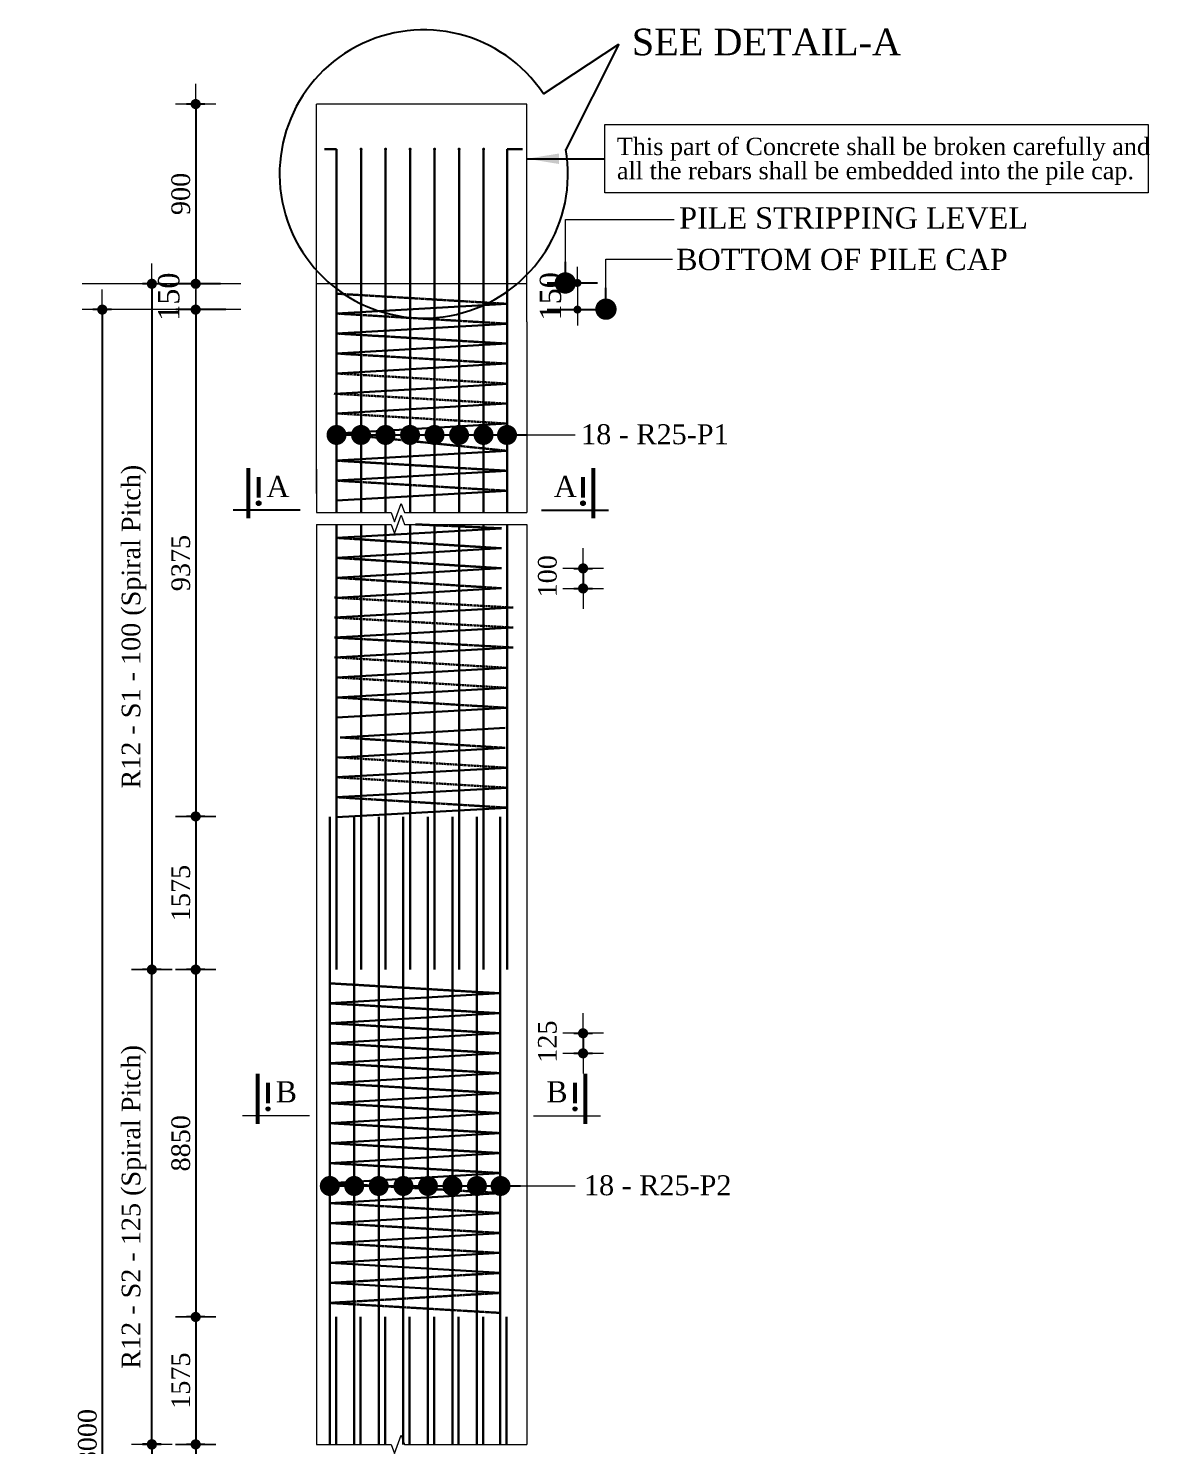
# Model space of a CAD drawing. Header units: inches. Extents: x -396 to 84373, y -33132 to 10226.
# Drawn here: x 68579 to 72788, y -1536 to 3786 of the extents above; entities that cross this region are included whole.
import ezdxf

# ---------------------------------------------------------------- set-up
doc = ezdxf.new("R2010")
doc.units = ezdxf.units.IN
doc.header["$LTSCALE"] = 15
doc.header["$MEASUREMENT"] = 0
doc.header["$PDMODE"] = 3
doc.header["$PDSIZE"] = -15
doc.linetypes.add('DASHEDX2', pattern=[38.099999999999994, 25.4, -12.7])
doc.linetypes.add('HIDDEN', pattern=[9.524999999999999, 6.35, -3.175])
for name, color, linetype, lineweight in [('dim', 7, 'Continuous', 18), ('L.L', 200, 'Continuous', 18), ('Reinf.', 12, 'Continuous', 30), ('text', 7, 'Continuous', 20)]:
    doc.layers.add(name, color=color, linetype=linetype, lineweight=lineweight)
for name, color, linetype in [('Dimision', 4, 'Continuous'), ('Pile', 7, 'Continuous'), ('raling', 6, 'Continuous')]:
    doc.layers.add(name, color=color, linetype=linetype)
doc.styles.get("Standard").update_dxf_attribs({"font": 'times.ttf'})
doc.dimstyles.new('ALTER', dxfattribs={"dimtxt": 110, "dimasz": 65, "dimexe": 95, "dimexo": 100, "dimgap": 30, "dimtad": 1, "dimdec": 0, "dimzin": 0, "dimdsep": 46, "dimtxsty": 'Standard', "dimblk": 'DOT', "dimcen": 35, "dimadec": 0, "dimazin": 0, "dimtfac": 1, "dimtdec": 0, "dimtofl": 0, "dimtmove": 0, "dimatfit": 3, "dimfxl": 1, "dimtolj": 1, "dimtzin": 0, "dimarcsym": 0})
doc.dimstyles.new('ISO-25', dxfattribs={"dimtxt": 75, "dimasz": 50, "dimexe": 95, "dimexo": 75.625, "dimgap": 60, "dimtad": 1, "dimdec": 1, "dimdsep": 46, "dimtxsty": 'Standard', "dimblk": 'DOT', "dimcen": 52.5, "dimclrd": 256, "dimclre": 256, "dimclrt": 256, "dimadec": 0, "dimazin": 0, "dimtfac": 1, "dimtdec": 1, "dimtix": 1, "dimtmove": 0, "dimatfit": 3, "dimldrblk": 'DOT', "dimfxl": 1, "dimlwd": -1, "dimarcsym": 0})
doc.dimstyles.new('ISO-70', dxfattribs={"dimscale": 0, "dimtxt": 70, "dimasz": 0.75, "dimexe": 35, "dimexo": 35, "dimgap": 20, "dimtad": 1, "dimdec": 0, "dimlfac": -1, "dimzin": 1, "dimdsep": 46, "dimtxsty": 'Standard', "dimblk": 'DIM', "dimcen": 60, "dimclrd": 256, "dimclre": 256, "dimclrt": 256, "dimadec": 0, "dimazin": 0, "dimtfac": 1, "dimtdec": 0, "dimtix": 1, "dimtofl": 0, "dimtmove": 0, "dimatfit": 3, "dimldrblk": 'DOT', "dimfxl": 35, "dimfxlon": 1, "dimtolj": 1, "dimlwd": 25, "dimarcsym": 0})

# ---------------------------------------------------------------- blocks, each defined once
blk = doc.blocks.new('_Dot')
at = {"color": 0, "linetype": 'ByBlock', "lineweight": -2}
blk.add_line((-0.5, 0), (-1, 0), dxfattribs=at)
at = {"color": 0, "linetype": 'ByBlock', "const_width": 0.5}
blk.add_lwpolyline([(-0.25, 0, 1), (0.25, 0, 1)], format="xyb", close=True, dxfattribs=at)
blk = doc.blocks.new('DIM')
at = {"layer": 'dim'}
for p, q in [((0, -101.4035087719276), (0, 101.4035087719276)), ((-101.4035087719312, 0), (101.4035087719312, 0))]:
    blk.add_line(p, q, dxfattribs=at)
at = {"layer": 'dim', "const_width": 25.35087719298245}
blk.add_lwpolyline([(-12.67543859648868, 0, 1), (12.67543859648868, 0, 1)], format="xyb", close=True, dxfattribs=at)
blk = doc.blocks.new('*D196')
at = {"layer": 'Defpoints', "color": 0, "ltscale": 30, "transparency": 16777216}
for p in [(70360.78866047261, 1758.216877518368), (70362.69078515883, 1683.071306751562), (70661.11524071603, 1683.071306751562)]:
    blk.add_point(p, dxfattribs=at)
at = {"layer": 'dim', "lineweight": -2, "ltscale": 30, "transparency": 16777216}
for p, q in [((70626.11524071603, 1758.216877518368), (70696.11524071603, 1758.216877518368)), ((70626.11524071603, 1683.071306751562), (70696.11524071603, 1683.071306751562))]:
    blk.add_line(p, q, dxfattribs=at)
at = {"layer": 'dim', "lineweight": 25, "ltscale": 30, "transparency": 16777216}
blk.add_line((70661.11524071603, 1757.466877518368), (70661.11524071603, 1683.821306751562), dxfattribs=at)
at = {"layer": 'dim', "lineweight": 25, "ltscale": 30, "transparency": 16777216, "xscale": 0.75, "yscale": 0.75, "zscale": 0.75}
for p, rotation in [((70661.11524071603, 1758.216877518368), 90), ((70661.11524071603, 1683.071306751562), 270)]:
    blk.add_blockref('DIM', p, dxfattribs=dict(at, rotation=rotation))
at = {"layer": 'dim', "ltscale": 30, "transparency": 16777216, "insert": (70527.42171185222, 1728.736468074909), "char_height": 70, "attachment_point": 5, "rotation": 90}
blk.add_mtext('\\A1;100', dxfattribs=at)
blk = doc.blocks.new('*D197')
at = {"layer": 'Defpoints', "color": 0, "ltscale": 30, "transparency": 16777216}
for p in [(69660.60937617676, 2730.017516322559), (69206.88117790261, 826.9481351022408), (69660.60937617676, 826.9481351022409)]:
    blk.add_point(p, dxfattribs=at)
at = {"layer": 'dim', "lineweight": -2, "ltscale": 30, "transparency": 16777216}
for p, q in [((69241.88117790261, 2730.017516322559), (69171.88117790261, 2730.017516322559)), ((69241.88117790261, 826.9481351022408), (69171.88117790261, 826.9481351022408))]:
    blk.add_line(p, q, dxfattribs=at)
at = {"layer": 'dim', "lineweight": 25, "ltscale": 30, "transparency": 16777216}
blk.add_line((69206.88117790261, 2729.267516322559), (69206.88117790261, 827.6981351022408), dxfattribs=at)
at = {"layer": 'dim', "lineweight": 25, "ltscale": 30, "transparency": 16777216, "xscale": 0.75, "yscale": 0.75, "zscale": 0.75}
for p, rotation in [((69206.88117790261, 2730.017516322559), 90), ((69206.88117790261, 826.9481351022408), 270)]:
    blk.add_blockref('DIM', p, dxfattribs=dict(at, rotation=rotation))
at = {"layer": 'dim', "lineweight": 15, "ltscale": 30, "transparency": 16777216, "insert": (69151.17461697974, 1778.48282571238), "char_height": 70, "attachment_point": 5, "rotation": 90}
blk.add_mtext('\\A1;9375', dxfattribs=at)
blk = doc.blocks.new('*D198')
at = {"layer": 'Defpoints', "color": 0, "ltscale": 30, "transparency": 16777216}
for p in [(69130.82854632323, 2730.017516322559), (68856.2801392417, -6318.697065774471), (69282.93380948112, -6318.697065774471)]:
    blk.add_point(p, dxfattribs=at)
at = {"layer": 'dim', "lineweight": -2, "ltscale": 30, "transparency": 16777216}
for p, q in [((68891.2801392417, 2730.017516322559), (68821.2801392417, 2730.017516322559)), ((68891.2801392417, -6318.697065774471), (68821.2801392417, -6318.697065774471))]:
    blk.add_line(p, q, dxfattribs=at)
at = {"layer": 'dim', "lineweight": 25, "ltscale": 30, "transparency": 16777216}
blk.add_line((68856.2801392417, 2729.267516322559), (68856.2801392417, -6317.947065774471), dxfattribs=at)
at = {"layer": 'dim', "lineweight": 25, "ltscale": 30, "transparency": 16777216, "xscale": 0.75, "yscale": 0.75, "zscale": 0.75}
for p, rotation in [((68856.2801392417, 2730.017516322559), 90), ((68856.2801392417, -6318.697065774471), 270)]:
    blk.add_blockref('DIM', p, dxfattribs=dict(at, rotation=rotation))
at = {"layer": 'dim', "lineweight": 15, "ltscale": 30, "transparency": 16777216, "insert": (68800.67451559352, -1530.12294346765), "char_height": 70, "width": 255.1108508614243, "attachment_point": 5, "rotation": 90}
blk.add_mtext('\\A1;48000', dxfattribs=at)
blk = doc.blocks.new('*D205')
at = {"layer": 'Defpoints', "color": 0, "ltscale": 30, "transparency": 16777216}
for p in [(69660.60937617676, 826.9481351022409), (69206.88117790243, 251.8057763595498), (69660.60937617676, 251.8057763595499)]:
    blk.add_point(p, dxfattribs=at)
at = {"layer": 'dim', "lineweight": -2, "ltscale": 30, "transparency": 16777216}
for p, q in [((69241.88117790243, 826.9481351022408), (69171.88117790243, 826.9481351022408)), ((69241.88117790243, 251.8057763595498), (69171.88117790243, 251.8057763595498))]:
    blk.add_line(p, q, dxfattribs=at)
at = {"layer": 'dim', "lineweight": 25, "ltscale": 30, "transparency": 16777216}
blk.add_line((69206.88117790243, 826.1981351022408), (69206.88117790243, 252.5557763595498), dxfattribs=at)
at = {"layer": 'dim', "lineweight": 25, "ltscale": 30, "transparency": 16777216, "xscale": 0.75, "yscale": 0.75, "zscale": 0.75}
for p, rotation in [((69206.88117790243, 826.9481351022408), 90), ((69206.88117790243, 251.8057763595498), 270)]:
    blk.add_blockref('DIM', p, dxfattribs=dict(at, rotation=rotation))
at = {"layer": 'dim', "lineweight": 15, "ltscale": 30, "transparency": 16777216, "insert": (69151.17461697955, 539.3769557308756), "char_height": 70, "attachment_point": 5, "rotation": 90}
blk.add_mtext('\\A1;1575', dxfattribs=at)
blk = doc.blocks.new('*D206')
at = {"layer": 'Defpoints', "color": 0, "ltscale": 30, "transparency": 16777216}
for p in [(70356.02244611752, 12.61255568919297), (70357.92457080375, -62.53301507761356), (70661.1152407161, -62.53301507761351)]:
    blk.add_point(p, dxfattribs=at)
at = {"layer": 'dim', "lineweight": -2, "ltscale": 30, "transparency": 16777216}
for p, q in [((70626.1152407161, 12.61255568919301), (70696.1152407161, 12.61255568919302)), ((70626.1152407161, -62.53301507761351), (70696.1152407161, -62.53301507761351))]:
    blk.add_line(p, q, dxfattribs=at)
at = {"layer": 'dim', "lineweight": 25, "ltscale": 30, "transparency": 16777216}
blk.add_line((70661.1152407161, 11.86255568919301), (70661.1152407161, -61.78301507761351), dxfattribs=at)
at = {"layer": 'dim', "lineweight": 25, "ltscale": 30, "transparency": 16777216, "xscale": 0.75, "yscale": 0.75, "zscale": 0.75}
for p, rotation in [((70661.1152407161, 12.61255568919301), 90), ((70661.1152407161, -62.53301507761351), 270)]:
    blk.add_blockref('DIM', p, dxfattribs=dict(at, rotation=rotation))
at = {"layer": 'dim', "lineweight": 15, "ltscale": 30, "transparency": 16777216, "insert": (70527.42171185225, -18.57512702952954), "char_height": 70, "attachment_point": 5, "rotation": 90}
blk.add_mtext('\\A1;125', dxfattribs=at)
blk = doc.blocks.new('*D207')
at = {"layer": 'Defpoints', "color": 0, "ltscale": 30, "transparency": 16777216}
for p in [(69660.60937617676, 251.8057763595499), (69206.88117790285, -1052.489422320803), (69728.60932415056, -1052.489422320803)]:
    blk.add_point(p, dxfattribs=at)
at = {"layer": 'dim', "lineweight": -2, "ltscale": 30, "transparency": 16777216}
for p, q in [((69241.88117790285, 251.8057763595498), (69171.88117790285, 251.8057763595498)), ((69241.88117790285, -1052.489422320803), (69171.88117790285, -1052.489422320803))]:
    blk.add_line(p, q, dxfattribs=at)
at = {"layer": 'dim', "lineweight": 25, "ltscale": 30, "transparency": 16777216}
blk.add_line((69206.88117790285, 251.0557763595498), (69206.88117790285, -1051.739422320803), dxfattribs=at)
at = {"layer": 'dim', "lineweight": 25, "ltscale": 30, "transparency": 16777216, "xscale": 0.75, "yscale": 0.75, "zscale": 0.75}
for p, rotation in [((69206.88117790285, 251.8057763595498), 90), ((69206.88117790285, -1052.489422320803), 270)]:
    blk.add_blockref('DIM', p, dxfattribs=dict(at, rotation=rotation))
at = {"layer": 'dim', "lineweight": 15, "ltscale": 30, "transparency": 16777216, "insert": (69151.27555425467, -400.3418229806463), "char_height": 70, "width": 277.1408927289391, "attachment_point": 5, "rotation": 90}
blk.add_mtext('\\A1;8850', dxfattribs=at)
blk = doc.blocks.new('*D208')
at = {"layer": 'Defpoints', "color": 0, "ltscale": 30, "transparency": 16777216}
for p in [(69735.60937617674, 3501.751388629842), (69206.8811779024, 2826.948135102241), (69660.60937617676, 2826.948135102241)]:
    blk.add_point(p, dxfattribs=at)
at = {"layer": 'dim', "lineweight": -2, "ltscale": 30, "transparency": 16777216}
for p, q in [((69241.8811779024, 3501.751388629842), (69171.8811779024, 3501.751388629842)), ((69241.8811779024, 2826.948135102241), (69171.8811779024, 2826.948135102241))]:
    blk.add_line(p, q, dxfattribs=at)
at = {"layer": 'dim', "lineweight": 25, "ltscale": 30, "transparency": 16777216}
blk.add_line((69206.8811779024, 3501.001388629842), (69206.8811779024, 2827.698135102241), dxfattribs=at)
at = {"layer": 'dim', "lineweight": 25, "ltscale": 30, "transparency": 16777216, "xscale": 0.75, "yscale": 0.75, "zscale": 0.75}
for p, rotation in [((69206.8811779024, 3501.751388629842), 90), ((69206.8811779024, 2826.948135102241), 270)]:
    blk.add_blockref('DIM', p, dxfattribs=dict(at, rotation=rotation))
at = {"layer": 'dim', "lineweight": 15, "ltscale": 30, "transparency": 16777216, "insert": (69151.17461697952, 3164.349761866022), "char_height": 70, "attachment_point": 5, "rotation": 90}
blk.add_mtext('\\A1;900', dxfattribs=at)
blk = doc.blocks.new('*D209')
at = {"layer": 'Defpoints', "color": 0, "ltscale": 5, "transparency": 16777216}
for p in [(70450.58443335282, 2830.017516322559), (70450.58443335282, 2730.017516322559), (70639.88132441122, 2730.017516322559)]:
    blk.add_point(p, dxfattribs=at)
at = {"layer": 'dim', "ltscale": 5, "transparency": 16777216}
for p, q in [((70639.88132441122, 2860.017516322559), (70639.88132441122, 2890.017516322559)), ((70639.88132441122, 2830.017516322559), (70639.88132441122, 2730.017516322559)), ((70639.88132441122, 2700.017516322559), (70639.88132441122, 2670.017516322559))]:
    blk.add_line(p, q, dxfattribs=at)
at = {"layer": 'dim', "lineweight": -2, "ltscale": 5, "transparency": 16777216}
for p, q in [((70526.20943335282, 2830.017516322559), (70714.88132441122, 2830.017516322559)), ((70526.20943335282, 2730.017516322559), (70714.88132441122, 2730.017516322559))]:
    blk.add_line(p, q, dxfattribs=at)
at = {"layer": 'dim', "ltscale": 5, "transparency": 16777216, "xscale": 30, "yscale": 30, "zscale": 30}
for p, rotation in [((70639.88132441122, 2830.017516322559), 270), ((70639.88132441122, 2730.017516322559), 90)]:
    blk.add_blockref('_Dot', p, dxfattribs=dict(at, rotation=rotation))
at = {"layer": 'dim', "lineweight": 15, "ltscale": 5, "transparency": 16777216, "insert": (70539.18918309902, 2780.017516322539), "char_height": 80, "attachment_point": 5, "rotation": 90}
blk.add_mtext('150', dxfattribs=at)
blk = doc.blocks.new('*D199')
at = {"layer": 'Defpoints', "color": 0, "ltscale": 30, "transparency": 16777216}
for p in [(69660.60937617676, -1052.489422320803), (69206.88117790273, -1530.872943467628), (69660.60937617681, -1530.872943467628)]:
    blk.add_point(p, dxfattribs=at)
at = {"layer": 'dim', "lineweight": -2, "ltscale": 30, "transparency": 16777216}
for p, q in [((69241.88117790273, -1052.489422320803), (69171.88117790273, -1052.489422320803)), ((69241.88117790273, -1530.872943467628), (69171.88117790273, -1530.872943467628))]:
    blk.add_line(p, q, dxfattribs=at)
at = {"layer": 'dim', "lineweight": 25, "ltscale": 30, "transparency": 16777216}
blk.add_line((69206.88117790273, -1053.239422320803), (69206.88117790273, -1530.122943467628), dxfattribs=at)
at = {"layer": 'dim', "lineweight": 25, "ltscale": 30, "transparency": 16777216, "xscale": 0.75, "yscale": 0.75, "zscale": 0.75}
for p, rotation in [((69206.88117790273, -1052.489422320803), 90), ((69206.88117790273, -1530.872943467628), 270)]:
    blk.add_blockref('DIM', p, dxfattribs=dict(at, rotation=rotation))
at = {"layer": 'dim', "lineweight": 15, "ltscale": 30, "transparency": 16777216, "insert": (69151.17461697986, -1291.681182894235), "char_height": 70, "attachment_point": 5, "rotation": 90}
blk.add_mtext('\\A1;1575', dxfattribs=at)
blk = doc.blocks.new('*D200')
at = {"layer": 'Defpoints', "color": 0, "ltscale": 30, "transparency": 16777216}
for p in [(69660.60937617676, -1530.872943467628), (69206.8811779031, -2865.035468238967), (69663.31820221778, -2865.035468238967)]:
    blk.add_point(p, dxfattribs=at)
at = {"layer": 'dim', "lineweight": -2, "ltscale": 30, "transparency": 16777216}
for p, q in [((69241.8811779031, -1530.872943467628), (69171.8811779031, -1530.872943467628)), ((69241.8811779031, -2865.035468238967), (69171.8811779031, -2865.035468238967))]:
    blk.add_line(p, q, dxfattribs=at)
at = {"layer": 'dim', "lineweight": 25, "ltscale": 30, "transparency": 16777216}
blk.add_line((69206.8811779031, -1531.622943467628), (69206.8811779031, -2864.285468238967), dxfattribs=at)
at = {"layer": 'dim', "lineweight": 25, "ltscale": 30, "transparency": 16777216, "xscale": 0.75, "yscale": 0.75, "zscale": 0.75}
for p, rotation in [((69206.8811779031, -1530.872943467628), 90), ((69206.8811779031, -2865.035468238967), 270)]:
    blk.add_blockref('DIM', p, dxfattribs=dict(at, rotation=rotation))
at = {"layer": 'dim', "lineweight": 15, "ltscale": 30, "transparency": 16777216, "insert": (69151.17461698022, -2197.954205853317), "char_height": 70, "attachment_point": 5, "rotation": 90}
blk.add_mtext('\\A1;9150', dxfattribs=at)
blk = doc.blocks.new('*D201')
at = {"layer": 'Defpoints', "color": 0, "ltscale": 30, "transparency": 16777216}
for p in [(69171.88117790234, 2826.948135102212), (69042.40392223807, 251.8057763595426), (69206.88117790237, 251.8057763595426)]:
    blk.add_point(p, dxfattribs=at)
at = {"layer": 'dim', "lineweight": -2, "ltscale": 30, "transparency": 16777216}
for p, q in [((69077.40392223807, 2826.948135102212), (69007.40392223807, 2826.948135102212)), ((69077.40392223807, 251.8057763595426), (69007.40392223807, 251.8057763595426))]:
    blk.add_line(p, q, dxfattribs=at)
at = {"layer": 'dim', "lineweight": 25, "ltscale": 30, "transparency": 16777216}
blk.add_line((69042.40392223807, 2826.198135102212), (69042.40392223807, 252.5557763595426), dxfattribs=at)
at = {"layer": 'dim', "lineweight": 25, "ltscale": 30, "transparency": 16777216, "xscale": 0.75, "yscale": 0.75, "zscale": 0.75}
for p, rotation in [((69042.40392223807, 2826.948135102212), 90), ((69042.40392223807, 251.8057763595426), 270)]:
    blk.add_blockref('DIM', p, dxfattribs=dict(at, rotation=rotation))
at = {"layer": 'dim', "lineweight": 15, "ltscale": 30, "transparency": 16777216, "insert": (68975.46808950554, 1539.376955730857), "char_height": 70, "attachment_point": 5, "rotation": 90}
blk.add_mtext('\\A1;R12 - S1 - 100 (Spiral Pitch)', dxfattribs=at)
blk = doc.blocks.new('*D202')
at = {"layer": 'Defpoints', "color": 0, "ltscale": 30, "transparency": 16777216}
for p in [(69042.4039222382, 251.8057763595426), (69118.45655381694, 251.8057763595426), (69206.88117790248, -1530.122943467636)]:
    blk.add_point(p, dxfattribs=at)
at = {"layer": 'dim', "lineweight": -2, "ltscale": 30, "transparency": 16777216}
for p, q in [((69077.4039222382, 251.8057763595426), (69007.4039222382, 251.8057763595426)), ((69077.4039222382, -1530.122943467636), (69007.4039222382, -1530.122943467636))]:
    blk.add_line(p, q, dxfattribs=at)
at = {"layer": 'dim', "lineweight": 25, "ltscale": 30, "transparency": 16777216}
blk.add_line((69042.4039222382, -1529.372943467636), (69042.4039222382, 251.0557763595426), dxfattribs=at)
at = {"layer": 'dim', "lineweight": 25, "ltscale": 30, "transparency": 16777216, "xscale": 0.75, "yscale": 0.75, "zscale": 0.75}
for p, rotation in [((69042.4039222382, 251.8057763595426), 90), ((69042.4039222382, -1530.122943467636), 270)]:
    blk.add_blockref('DIM', p, dxfattribs=dict(at, rotation=rotation))
at = {"layer": 'dim', "lineweight": 15, "ltscale": 30, "transparency": 16777216, "insert": (68975.46808950567, -639.158583554066), "char_height": 70, "attachment_point": 5, "rotation": 90}
blk.add_mtext('\\A1;R12 - S2 - 125 (Spiral Pitch)', dxfattribs=at)
blk = doc.blocks.new('*D203')
at = {"layer": 'Defpoints', "color": 0, "ltscale": 30, "transparency": 16777216}
for p in [(69206.88117790248, -1531.622943467636), (69042.40392223826, -3343.418989385815), (69282.93380948139, -3343.418989385815)]:
    blk.add_point(p, dxfattribs=at)
at = {"layer": 'dim', "lineweight": -2, "ltscale": 30, "transparency": 16777216}
for p, q in [((69077.40392223826, -1531.622943467636), (69007.40392223826, -1531.622943467636)), ((69077.40392223826, -3343.418989385815), (69007.40392223826, -3343.418989385815))]:
    blk.add_line(p, q, dxfattribs=at)
at = {"layer": 'dim', "lineweight": 25, "ltscale": 30, "transparency": 16777216}
blk.add_line((69042.40392223826, -1532.372943467636), (69042.40392223826, -3342.668989385815), dxfattribs=at)
at = {"layer": 'dim', "lineweight": 25, "ltscale": 30, "transparency": 16777216, "xscale": 0.75, "yscale": 0.75, "zscale": 0.75}
for p, rotation in [((69042.40392223826, -1531.622943467636), 90), ((69042.40392223826, -3343.418989385815), 270)]:
    blk.add_blockref('DIM', p, dxfattribs=dict(at, rotation=rotation))
at = {"layer": 'dim', "lineweight": 15, "ltscale": 30, "transparency": 16777216, "insert": (68975.46808950572, -2437.520966426744), "char_height": 70, "attachment_point": 5, "rotation": 90}
blk.add_mtext('\\A1;R12 - S3 - 150 (Spiral Pitch)', dxfattribs=at)
blk = doc.blocks.new('*D204')
at = {"layer": 'Defpoints', "color": 0, "ltscale": 5, "transparency": 16777216}
for p in [(69376.30235355301, 2826.948135102241), (69206.88117790261, 2730.017516322559), (69396.17806896099, 2730.017516322559)]:
    blk.add_point(p, dxfattribs=at)
at = {"layer": 'dim', "ltscale": 5, "transparency": 16777216}
for p, q in [((69206.88117790261, 2856.948135102241), (69206.88117790261, 2886.948135102241)), ((69206.88117790261, 2826.948135102241), (69206.88117790261, 2730.017516322559)), ((69206.88117790261, 2700.017516322559), (69206.88117790261, 2670.017516322559))]:
    blk.add_line(p, q, dxfattribs=at)
at = {"layer": 'dim', "lineweight": -2, "ltscale": 5, "transparency": 16777216}
for p, q in [((69300.67735355301, 2826.948135102241), (69131.88117790261, 2826.948135102241)), ((69320.55306896099, 2730.017516322559), (69131.88117790261, 2730.017516322559))]:
    blk.add_line(p, q, dxfattribs=at)
at = {"layer": 'dim', "ltscale": 5, "transparency": 16777216, "xscale": 30, "yscale": 30, "zscale": 30}
for p, rotation in [((69206.88117790261, 2826.948135102241), 270), ((69206.88117790261, 2730.017516322559), 90)]:
    blk.add_blockref('_Dot', p, dxfattribs=dict(at, rotation=rotation))
at = {"layer": 'dim', "lineweight": 15, "ltscale": 5, "transparency": 16777216, "insert": (69106.18903659041, 2778.48282571238), "char_height": 80, "attachment_point": 5, "rotation": 90}
blk.add_mtext('150', dxfattribs=at)

msp = doc.modelspace()

# ---------------------------------------------------------------- hatches: boundary and pattern name
at = {"layer": 'Pile', "ltscale": 5}
h = msp.add_hatch(color=5, dxfattribs=at)
h.set_gradient(color1=(0, 0, 255), one_color=1, tint=1, name='CYLINDER')
h.paths.add_polyline_path([(69435.93034151621, 2003.018323127486, 1), (69450.80454612081, 2003.018323127486, 1)])
h = msp.add_hatch(color=5, dxfattribs=at)
h.set_gradient(color1=(0, 0, 255), one_color=1, tint=1, name='CYLINDER')
h.paths.add_polyline_path([(70668.30989459288, 2003.018323127486, -1), (70653.43568998828, 2003.018323127486, -1)])
at = {"layer": 'Reinf.', "ltscale": 0.05}
for points in [[(69825.88014582016, 3337.903550773612, 1), (69829.33860653326, 3326.691496519052, 1)], [(69917.88014582018, 3337.903550773612, 1), (69921.33860653326, 3326.691496519052, 1)], [(70009.88014582018, 3337.903550773612, 1), (70013.33860653327, 3326.691496519052, 1)], [(70101.88014582019, 3337.903550773612, 1), (70105.33860653327, 3326.691496519052, 1)], [(70193.88014582019, 3337.903550773612, 1), (70197.33860653329, 3326.691496519052, 1)], [(70285.8801458202, 3337.903550773612, 1), (70289.33860653329, 3326.691496519052, 1)]]:
    msp.add_hatch(color=256, dxfattribs=at).paths.add_polyline_path(points)
at = {"layer": 'text', "ltscale": 5}
h = msp.add_hatch(color=5, dxfattribs=at)
h.set_gradient(color1=(0, 0, 255), one_color=1, tint=1, name='CYLINDER')
h.paths.add_polyline_path([(69470.93034151621, -271.0880309948407, 1), (69485.80454612081, -271.0880309948407, 1)])
h = msp.add_hatch(color=5, dxfattribs=at)
h.set_gradient(color1=(0, 0, 255), one_color=1, tint=1, name='CYLINDER')
h.paths.add_polyline_path([(70638.30989459288, -271.0880309948407, -1), (70623.43568998828, -271.0880309948407, -1)])

# ---------------------------------------------------------------- linework, layer by layer
at = {"layer": 'Dimision', "lineweight": 15}
msp.add_line((70680.79809985797, 2730.017516322558), (70735.79809985797, 2730.017516322558), dxfattribs=at)
at = {"layer": 'L.L', "linetype": 'HIDDEN', "ltscale": 0.02}
for p, q in [((69660.60937617673, 2683.517516322558), (69660.60937617673, 3501.75138862984)), ((70450.5844333528, 3501.75138862984), (69660.60937617673, 3501.75138862984)), ((70450.5844333528, 2683.517516322558), (70450.5844333528, 3501.75138862984))]:
    msp.add_line(p, q, dxfattribs=at)
at = {"layer": 'L.L', "ltscale": 5}
for p, q in [((70450.5844333528, 2683.517516322558), (70450.58443335281, 2039.519771264066)), ((69660.60937617673, 2130.837646288921), (69660.60937617673, 1967.701742050522)), ((70450.58443335281, 2130.837646288936), (70450.58443335281, 1967.701742050536)), ((69660.60937617673, 1923.629179020827), (69660.60937617673, 813.1007237685408)), ((70450.58443335281, 1923.629179020842), (70450.58443335282, 813.1007237685553)), ((70450.58443335282, 861.0009659846837), (70450.58443335285, 238.0558302676363)), ((70450.58443335285, 238.0558302676363), (70450.5844333529, -753.3879231907777)), ((70450.58443335284, -752.0504801235511), (70450.58443335284, -1530.872943467613))]:
    msp.add_line(p, q, dxfattribs=at)
for points in [[(69660.60937617673, 2039.519771264051), (69660.60937617673, 2683.517516322558)], [(69660.60937617678, 1967.701742050522), (69940.60937617681, 1967.701742050529), (69953.10937617681, 1933.358274307509), (69978.10937617681, 2002.045209793549), (69990.60937617681, 1967.701742050529), (70450.58443335291, 1967.701742050536)], [(69660.60937617673, 1923.629179020827), (69940.60937617676, 1923.629179020834), (69953.10937617676, 1889.285711277815), (69978.10937617676, 1957.972646763854), (69990.60937617676, 1923.629179020834), (70450.58443335287, 1923.629179020842)], [(69660.60937617673, 861.0009659846692), (69660.60937617678, -1530.872943467628), (69940.60937617681, -1530.872943467621), (69953.10937617681, -1565.21641121064), (69978.10937617681, -1496.529475724601), (69990.60937617681, -1530.872943467621), (70450.58443335291, -1530.872943467613)]]:
    msp.add_lwpolyline(points, dxfattribs=at)
at = {"layer": 'Pile', "ltscale": 5}
for p, q in [((69598.71140803563, 1977.17861305087), (69347.54587380824, 1977.17861305087)), ((70505.52882807347, 1977.17861305087), (70756.69436230086, 1977.17861305087))]:
    msp.add_line(p, q, dxfattribs=at)
for points, const_width in [([(69405.03876951916, 1945.892297784761), (69405.03876951916, 2134.885661147469)], 14.87420460458786), ([(70699.20146658992, 1945.892297784761), (70699.20146658992, 2134.885661147469)], 14.87420460458787), ([(69443.36744381851, 2023.849550812032), (69443.36744381851, 2101.806803839303)], 14.87420460458786), ([(70660.87279229058, 2023.849550812032), (70660.87279229058, 2101.806803839303)], 14.87420460458787)]:
    msp.add_lwpolyline(points, dxfattribs=dict(at, const_width=const_width))
for centre in [(69443.36744381851, 2003.018323127486), (70660.87279229058, 2003.018323127486)]:
    msp.add_circle(centre, 7.437102302293932, dxfattribs=at)
at = {"layer": 'raling', "ltscale": 30}
for p, q in [((70512.37365446599, 3540.828110242437), (70794.85763027039, 3726.531475438824)), ((70794.85763027039, 3726.531475438824), (70596.23228197139, 3331.788139458833))]:
    msp.add_line(p, q, dxfattribs=at)
msp.add_arc((70063.00763027038, 3239.219727900978), 541.2, 33.86897648211549, 9.848460356189028, dxfattribs=at)
at = {"layer": 'Reinf.', "ltscale": 5}
for p, q in [((69735.6093761767, 3332.297523646332), (69690.86715247693, 3332.297523646332)), ((69827.60937617671, 2039.519771264058), (69827.60937617671, 3332.297523646339)), ((69919.60937617673, 2039.519771264058), (69919.60937617673, 3332.297523646339)), ((70011.60937617673, 2039.519771264058), (70011.60937617673, 3332.297523646339)), ((70103.60937617673, 2039.519771264058), (70103.60937617673, 3332.297523646339)), ((70195.60937617674, 2039.519771264058), (70195.60937617674, 3332.297523646339)), ((70287.60937617676, 2039.519771264058), (70287.60937617676, 3332.297523646339)), ((70375.58443335282, 3332.297523646332), (70433.44052733995, 3332.297523646332)), ((69735.6093761767, 2715.264109998978), (70375.58443335282, 2752.187164782605)), ((69735.6093761767, 2640.264109998978), (70375.58443335282, 2677.187164782605)), ((69735.6093761767, 2640.264109998978), (70375.58443335282, 2677.187164782605)), ((69735.6093761767, 2565.264109998978), (70375.58443335282, 2602.187164782605)), ((69735.6093761767, 2490.264109998978), (70375.58443335282, 2527.187164782605)), ((69735.6093761767, 2490.264109998978), (70375.58443335282, 2527.187164782605)), ((69729.78654550461, 2414.179122550406), (70379.76160268075, 2451.679122550406)), ((69735.6093761767, 2340.264109998978), (70375.58443335282, 2377.187164782605)), ((69735.6093761767, 2340.264109998978), (70375.58443335282, 2377.187164782605)), ((69735.6093761767, 2265.264109998978), (70375.58443335282, 2302.187164782605)), ((69735.6093761767, 2265.264109998978), (70375.58443335282, 2302.187164782605)), ((69735.6093761767, 2162.887426323789), (70375.58443335282, 2199.810481107415)), ((69735.6093761767, 2162.887426323789), (70375.58443335282, 2199.810481107415)), ((69827.60937617671, 1967.701742050529), (69827.60937617671, 2130.837646288928)), ((69919.60937617673, 1967.701742050529), (69919.60937617673, 2130.837646288928)), ((70011.60937617673, 1967.701742050529), (70011.60937617673, 2130.837646288928)), ((70103.60937617673, 1967.701742050529), (70103.60937617673, 2130.837646288928)), ((70195.60937617674, 1967.701742050529), (70195.60937617674, 2130.837646288928)), ((70287.60937617676, 1967.701742050529), (70287.60937617676, 2130.837646288928)), ((69735.6093761767, 2087.887426323789), (70375.58443335282, 2124.810481107415)), ((69735.6093761767, 2087.887426323789), (70375.58443335282, 2124.810481107415)), ((69735.6093761767, 2012.887426323789), (70375.58443335282, 2049.810481107415)), ((69827.60937617671, 813.100723768548), (69827.60937617671, 1923.629179020834)), ((69919.60937617673, 813.100723768548), (69919.60937617673, 1923.629179020834)), ((70011.60937617673, 813.100723768548), (70011.60937617673, 1923.629179020834)), ((70103.60937617673, 813.100723768548), (70103.60937617673, 1923.629179020834)), ((70195.60937617674, 813.100723768548), (70195.60937617674, 1923.629179020834)), ((70287.60937617676, 813.100723768548), (70287.60937617676, 1923.629179020834)), ((69735.6093761767, 1872.860863094036), (70355.08228641393, 1908.653589818772)), ((69735.6093761767, 1872.860863094036), (70355.08228641393, 1908.653589818772)), ((69735.6093761767, 1797.860863094036), (70355.08228641393, 1833.653589818772)), ((69735.6093761767, 1797.860863094036), (70355.08228641393, 1833.653589818772)), ((69735.6093761767, 1722.860863094036), (70355.08228641393, 1758.653589818772)), ((69735.6093761767, 1647.860863094036), (70355.08228641393, 1683.653589818772)), ((69735.6093761767, 1647.860863094036), (70355.08228641393, 1683.653589818772)), ((69728.16379697, 1573.563562059775), (70398.13885414609, 1611.063562059775)), ((69728.16379697, 1498.563562059775), (70398.13885414609, 1536.063562059775)), ((69728.16379697, 1423.563562059775), (70398.13885414609, 1461.063562059775)), ((69735.6093761767, 1348.980307753904), (70375.08228641392, 1384.77303447864)), ((69735.6093761767, 1273.980307753904), (70375.08228641392, 1309.77303447864)), ((69735.6093761767, 1198.980307753904), (70375.08228641392, 1234.77303447864)), ((69748.66594390888, 1123.591668345238), (70368.13885414612, 1159.384395069974)), ((69748.66594390888, 1048.591668345238), (70368.13885414612, 1084.384395069974)), ((69736.1115231156, 974.0084140393592), (70375.58443335282, 1009.801140764102)), ((69736.1115231156, 899.0084140393592), (70375.58443335282, 934.8011407641025)), ((69736.1115231156, 824.0084140393592), (70375.58443335282, 859.8011407641025)), ((69827.60937617671, 251.8057763595498), (69827.60937617671, 861.0009659846764)), ((69919.60937617673, 251.8057763595498), (69919.60937617673, 861.0009659846764)), ((70011.60937617673, 251.8057763595498), (70011.60937617673, 861.0009659846764)), ((70103.60937617673, 251.8057763595498), (70103.60937617673, 861.0009659846764)), ((70195.60937617674, 251.8057763595498), (70195.60937617674, 861.0009659846764)), ((70287.60937617676, 251.8057763595498), (70287.60937617676, 861.0009659846764)), ((69802.34101488275, -1530.872943467628), (69802.34101488275, 825.7012006282894)), ((69894.34101488277, -1530.872943467628), (69894.34101488275, 825.7012006282894)), ((69986.34101488278, -1530.872943467628), (69986.34101488275, 825.7012006282894)), ((70078.34101488278, -1530.872943467628), (70078.34101488277, 825.7012006282894)), ((70170.34101488278, -1530.872943467628), (70170.34101488278, 825.7012006282894)), ((70262.3410148828, -1530.872943467628), (70262.34101488278, 825.7012006282894)), ((69710.34101488275, 125.1977060445424), (70350.31607205886, 162.6977060445424)), ((69710.34101488275, 125.1977060445424), (70350.31607205886, 162.6977060445424)), ((69710.34101488275, 50.19770604454243), (70350.31607205886, 87.69770604454243)), ((69710.34101488275, -24.80229395545757), (70350.31607205886, 12.69770604454243)), ((69710.34101488275, -24.80229395545757), (70350.31607205886, 12.69770604454243)), ((69710.34101488275, -99.80229395545757), (70350.31607205886, -62.30229395545757)), ((69710.34101488275, -174.8022939554576), (70350.31607205886, -137.3022939554576)), ((69710.34101488275, -174.8022939554576), (70350.31607205886, -137.3022939554576)), ((69710.34101488275, -249.8022939554576), (70350.31607205886, -212.3022939554576)), ((69710.34101488275, -324.8022939554576), (70350.31607205886, -287.3022939554576)), ((69710.34101488275, -324.8022939554576), (70350.31607205886, -287.3022939554576)), ((69710.34101488275, -399.8022939554576), (70350.31607205886, -362.3022939554576)), ((69710.34101488275, -474.8022939554576), (70350.31607205886, -437.3022939554576)), ((69710.34101488275, -474.8022939554576), (70350.31607205886, -437.3022939554576)), ((69710.34101488275, -549.8022939554576), (70350.31607205886, -512.3022939554576)), ((69710.34101488275, -624.8022939554576), (70350.31607205886, -587.3022939554576)), ((69710.34101488275, -624.8022939554576), (70350.31607205886, -587.3022939554576)), ((69710.34101488275, -699.8022939554576), (70350.31607205886, -662.3022939554576)), ((69710.34101488275, -699.8022939554576), (70350.31607205886, -662.3022939554576)), ((69710.34101488275, -774.8022939554576), (70350.31607205886, -737.3022939554576)), ((69710.34101488275, -774.8022939554576), (70350.31607205886, -737.3022939554576)), ((69710.34101488275, -849.8022939554576), (70350.31607205886, -812.3022939554576)), ((69710.34101488275, -849.8022939554576), (70350.31607205886, -812.3022939554576)), ((69710.34101488275, -849.8022939554576), (70350.31607205886, -887.3022939554576)), ((69710.34101488275, -849.8022939554576), (70350.31607205886, -887.3022939554576)), ((69710.34101488275, -924.8022939554576), (70350.31607205886, -962.3022939554576)), ((69710.34101488275, -924.8022939554576), (70350.31607205886, -962.3022939554576)), ((69825.87768544455, -1530.872943467621), (69825.87768544455, -1052.489422320803)), ((69917.87768544456, -1530.872943467621), (69917.87768544456, -1052.489422320803)), ((70009.87768544456, -1530.872943467621), (70009.87768544456, -1052.489422320803)), ((70101.87768544458, -1530.872943467621), (70101.87768544458, -1052.489422320803)), ((70193.87768544458, -1530.872943467621), (70193.87768544458, -1052.489422320803)), ((70285.87768544459, -1530.872943467613), (70285.87768544459, -1052.489422320803))]:
    msp.add_line(p, q, dxfattribs=at)
at = {"layer": 'Reinf.', "linetype": 'DASHEDX2', "ltscale": 0.006999999999999999}
for p, q in [((70371.39962642174, 2751.952931794025), (69731.42456924562, 2790.029877010398)), ((70375.58443335282, 2677.187164782605), (69735.6093761767, 2715.264109998978)), ((70375.58443335282, 2602.187164782605), (69735.6093761767, 2640.264109998978)), ((70375.58443335282, 2527.187164782605), (69735.6093761767, 2565.264109998978)), ((70375.58443335282, 2199.810481107415), (69733.52642154289, 2265.104700205571)), ((70375.58443335282, 2124.810481107415), (69735.6093761767, 2162.887426323789)), ((70375.58443335282, 2049.810481107415), (69735.6093761767, 2087.887426323789)), ((70375.58443335282, 2049.810481107415), (69735.6093761767, 2087.887426323789)), ((70355.08228641393, 1908.653589818772), (70032.23671473324, 1923.629179020834)), ((70355.08228641393, 1833.653589818772), (69735.6093761767, 1872.860863094036)), ((70355.08228641393, 1758.653589818772), (69735.6093761767, 1797.860863094036)), ((70355.08228641393, 1683.653589818772), (69735.6093761767, 1722.860863094036)), ((70398.13885414609, 1461.063562059775), (69728.16379697, 1498.563562059775)), ((70375.08228641392, 1234.77303447864), (69735.6093761767, 1273.980307753904)), ((70368.13885414612, 1084.384395069974), (69748.66594390888, 1123.591668345238)), ((70375.58443335282, 859.8011407641025), (69736.1115231156, 899.0084140393592)), ((70350.31607205886, 162.6977060445424), (69710.34101488275, 200.1977060445424)), ((70350.31607205886, 87.69770604454243), (69710.34101488275, 125.1977060445424)), ((70350.31607205886, 12.69770604454243), (69710.34101488275, 50.19770604454243)), ((70350.31607205886, -62.30229395545757), (69710.34101488275, -24.80229395545757)), ((70350.31607205886, -137.3022939554576), (69710.34101488275, -99.80229395545757)), ((70350.31607205886, -212.3022939554576), (69710.34101488275, -174.8022939554576)), ((70350.31607205886, -287.3022939554576), (69710.34101488275, -249.8022939554576)), ((70350.31607205886, -362.3022939554576), (69710.34101488275, -324.8022939554576)), ((70350.31607205886, -437.3022939554576), (69710.34101488275, -399.8022939554576)), ((70350.31607205886, -512.3022939554576), (69710.34101488275, -474.8022939554576)), ((70350.31607205886, -587.3022939554576), (69710.34101488275, -549.8022939554576)), ((70350.31607205886, -662.3022939554576), (69710.34101488275, -624.8022939554576)), ((70350.31607205886, -737.3022939554576), (69710.34101488275, -699.8022939554576)), ((70350.31607205886, -812.3022939554576), (69710.34101488275, -774.8022939554576)), ((70350.31607205886, -887.3022939554576), (69710.34101488275, -924.8022939554576)), ((70350.31607205886, -962.3022939554576), (69710.34101488275, -999.8022939554576)), ((70350.31607205886, -1037.302293955458), (69710.34101488275, -999.8022939554576))]:
    msp.add_line(p, q, dxfattribs=at)
at = {"layer": 'Reinf.', "linetype": 'DASHEDX2', "ltscale": 0.01}
for p, q in [((70375.58443335282, 2602.187164782605), (69735.6093761767, 2640.264109998978)), ((70375.58443335282, 2452.187164782605), (69735.6093761767, 2490.264109998978)), ((70375.58443335282, 2376.99880387653), (69725.6093761767, 2414.49880387653)), ((70375.58443335282, 2302.187164782605), (69735.6093761767, 2340.264109998978)), ((70375.58443335282, 2124.810481107415), (69735.6093761767, 2162.887426323789)), ((70355.08228641393, 1908.653589818772), (70032.23671473324, 1923.629179020834)), ((70355.08228641393, 1833.653589818772), (69735.6093761767, 1872.860863094036)), ((70355.08228641393, 1758.653589818772), (69735.6093761767, 1797.860863094036)), ((70398.13885414609, 1611.063562059775), (69728.16379697, 1648.563562059775)), ((70398.13885414609, 1536.063562059775), (69728.16379697, 1573.563562059775)), ((70375.08228641392, 1384.77303447864), (69735.6093761767, 1423.980307753904)), ((70375.08228641392, 1309.77303447864), (69735.6093761767, 1348.980307753904)), ((70375.58443335282, 1009.801140764102), (69736.1115231156, 1049.008414039359)), ((70375.58443335282, 934.8011407641025), (69736.1115231156, 974.0084140393592)), ((70350.31607205886, 162.6977060445424), (69710.34101488275, 200.1977060445424)), ((70350.31607205886, 87.69770604454243), (69710.34101488275, 125.1977060445424)), ((70350.31607205886, 12.69770604454243), (69710.34101488275, 50.19770604454243)), ((70350.31607205886, -62.30229395545757), (69710.34101488275, -24.80229395545757)), ((70350.31607205886, -137.3022939554576), (69710.34101488275, -99.80229395545757)), ((70350.31607205886, -212.3022939554576), (69710.34101488275, -174.8022939554576)), ((70350.31607205886, -287.3022939554576), (69710.34101488275, -249.8022939554576)), ((70350.31607205886, -362.3022939554576), (69710.34101488275, -324.8022939554576)), ((70350.31607205886, -437.3022939554576), (69710.34101488275, -399.8022939554576)), ((70350.31607205886, -512.3022939554576), (69710.34101488275, -474.8022939554576))]:
    msp.add_line(p, q, dxfattribs=at)
at = {"layer": 'Reinf.', "ltscale": 5}
for points in [[(69735.6093761767, 2039.519771264051), (69735.6093761767, 3332.297523646332)], [(70375.58443335282, 2039.519771264066), (70375.58443335282, 3332.297523646332)], [(69735.6093761767, 1967.701742050522), (69735.6093761767, 2130.837646288921)], [(70375.58443335282, 1967.701742050536), (70375.58443335282, 2130.837646288936)], [(69735.6093761767, 813.1007237685408), (69735.6093761767, 1923.629179020827)], [(70375.58443335282, 813.1007237685553), (70375.58443335282, 1923.629179020842)], [(69735.6093761767, 251.8057763595498), (69735.6093761767, 861.0009659846692)], [(70375.58443335282, 251.8057763595498), (70375.58443335282, 861.0009659846837)], [(69710.34101488275, -1530.872943467628), (69710.34101488274, 825.7012006282821)], [(70350.31607205886, -1530.872943467628), (70350.31607205886, 825.7012006282966)], [(69733.87768544455, -1530.872943467628), (69733.87768544455, -1052.489422320803)], [(70373.85274262066, -1530.872943467613), (70373.85274262066, -1052.489422320803)]]:
    msp.add_lwpolyline(points, dxfattribs=at)
at = {"layer": 'text', "ltscale": 30}
for p, q in [((69376.30235355298, 2826.94813510224), (68780.22750766278, 2826.94813510224)), ((69376.30235355298, 2826.94813510224), (68780.22750766278, 2826.94813510224)), ((70450.5844333528, 2826.94813510224), (69660.60937617673, 2826.94813510224)), ((69376.30235355298, 2730.017516322558), (68780.22750766278, 2730.017516322558)), ((69376.30235355298, 2730.017516322558), (68780.22750766278, 2730.017516322558))]:
    msp.add_line(p, q, dxfattribs=at)
at = {"layer": 'text', "lineweight": 18, "ltscale": 5}
msp.add_line((70420.54592790737, 2259.300969345764), (70631.07933063843, 2259.300969345764), dxfattribs=at)
at = {"layer": 'text', "ltscale": 5}
for p, q in [((69633.71140803563, -296.9277410714494), (69382.54587380824, -296.9277410714494)), ((70475.52882807347, -296.9277410714494), (70726.69436230086, -296.9277410714494))]:
    msp.add_line(p, q, dxfattribs=at)
msp.add_lwpolyline([(70742.35350194073, 3424.605882795608), (72782.17310916551, 3424.605882795608), (72782.17310916551, 3168.258122892534), (70742.35350194073, 3168.258122892534)], close=True, dxfattribs=at)
at = {"layer": 'text'}
msp.add_lwpolyline([(70620.54537888191, 2730.017516322558), (70774.92662118349, 2730.017516322558)], dxfattribs=at)
at = {"layer": 'text', "ltscale": 5}
for points, const_width in [([(69440.03876951916, -328.2140563375651), (69440.03876951916, -139.2206929748572)], 14.87420460458786), ([(70669.20146658992, -328.2140563375651), (70669.20146658992, -139.2206929748572)], 14.87420460458787), ([(69478.36744381851, -250.2568033102943), (69478.36744381851, -172.2995502830236)], 14.87420460458786), ([(70630.87279229058, -250.2568033102943), (70630.87279229058, -172.2995502830236)], 14.87420460458787)]:
    msp.add_lwpolyline(points, dxfattribs=dict(at, const_width=const_width))
for centre in [(69478.36744381851, -271.0880309948407), (70630.87279229058, -271.0880309948407)]:
    msp.add_circle(centre, 7.437102302293932, dxfattribs=at)

# ---------------------------------------------------------------- texts
at = {"layer": 'text'}
for s, height, p in [('SEE DETAIL-A', 100, (70843.90108150535, 3684.99457508247)), ('This part of Concrete shall be broken carefully and', 65, (70788.04816161617, 3310.118952548473)), ('all the rebars shall be embedded into the pile cap.', 65, (70788.04816161617, 3219.437652180357)), ('PILE STRIPPING LEVEL', 80, (71021.91025789802, 3034.239086571142)), ('BOTTOM OF PILE CAP', 80, (71010.05711504233, 2878.359871203436)), ('18 - R25-P1', 75, (70653.71215701327, 2224.535107519747)), ('A', 79.3290912244686, (69472.23489794118, 2025.938162887418)), ('A', 79.3290912244686, (70551.36693301762, 2025.938162887425)), ('B', 79.3290912244686, (69507.23489794118, -246.795517702536)), ('B', 79.3290912244686, (70523.02496359922, -246.795517702536)), ('18 - R25-P2', 75, (70664.34431544198, -595.5060375785179))]:
    msp.add_text(s, height=height, dxfattribs=at).set_placement(p)

# ---------------------------------------------------------------- dimensions: what is measured, and where the dimension line sits
at = {"layer": 'dim', "lineweight": 15, "ltscale": 30}
for base, p1, p2, angle, text, override, picture, middle in [((69206.8811779024, 2826.948135102241), (69735.60937617671, 3501.75138862984), (69660.60937617673, 2826.94813510224), 90, '900', {"dimscale": 1}, '*D208', (69151.17461697952, 3164.349761866022)), ((69042.40392223807, 251.8057763595426), (69171.88117790231, 2826.948135102211), (69206.88117790234, 251.8057763595425), 90, 'R12 - S1 - 100 (Spiral Pitch)', {"dimscale": 1, "dimtmove": 1}, '*D201', (68975.46808950554, 1539.376955730857)), ((69206.88117790261, 826.9481351022408), (69660.60937617673, 2730.017516322558), (69660.60937617673, 826.9481351022405), 90, '9375', {"dimscale": 1, "dimtmove": 1}, '*D197', (69151.17461697974, 1778.48282571238)), ((69206.88117790243, 251.8057763595498), (69660.60937617673, 826.9481351022405), (69660.60937617673, 251.8057763595498), 90, '1575', {"dimscale": 1, "dimtmove": 1}, '*D205', (69151.17461697955, 539.3769557308756)), ((69042.4039222382, 251.8057763595426), (69206.88117790245, -1530.122943467635), (69118.45655381691, 251.8057763595425), 270, 'R12 - S2 - 125 (Spiral Pitch)', {"dimscale": 1, "dimtmove": 1}, '*D202', (68975.46808950567, -639.158583554066)), ((69206.88117790285, -1052.489422320803), (69660.60937617673, 251.8057763595498), (69728.60932415053, -1052.489422320803), 90, '8850', {"dimscale": 1, "dimtmove": 1}, '*D207', (69151.27555425467, -400.3418229806463)), ((69206.88117790273, -1530.872943467628), (69660.60937617673, -1052.489422320803), (69660.60937617678, -1530.872943467628), 90, '1575', {"dimscale": 1, "dimtmove": 1}, '*D199', (69151.17461697986, -1291.681182894235)), ((69042.40392223826, -3343.418989385815), (69206.88117790245, -1531.622943467635), (69282.93380948136, -3343.418989385813), 90, 'R12 - S3 - 150 (Spiral Pitch)', {"dimscale": 1, "dimtmove": 1}, '*D203', (68975.46808950572, -2437.520966426744)), ((69206.8811779031, -2865.035468238967), (69660.60937617673, -1530.872943467628), (69663.31820221775, -2865.035468238966), 90, '9150', {"dimscale": 1, "dimtmove": 1}, '*D200', (69151.17461698022, -2197.954205853317))]:
    dim = msp.add_linear_dim(base=base, p1=p1, p2=p2, angle=angle, text=text, dimstyle='ISO-70', override=override, dxfattribs=at)
    dim.commit()
    dim.dimension.update_dxf_attribs({"geometry": picture, "text_midpoint": middle})
at = {"layer": 'dim', "lineweight": 15, "ltscale": 5}
for base, p1, p2, picture, middle in [((69206.88117790261, 2730.017516322559), (69376.30235355298, 2826.94813510224), (69396.17806896096, 2730.017516322558), '*D204', (69106.18903659041, 2778.48282571238)), ((70639.88132441122, 2730.017516322559), (70450.5844333528, 2830.017516322558), (70450.5844333528, 2730.017516322558), '*D209', (70539.18918309902, 2780.017516322539))]:
    dim = msp.add_linear_dim(base=base, p1=p1, p2=p2, angle=90, text='150', dimstyle='ISO-25', override={"dimtxt": 80, "dimasz": 30, "dimexe": 75}, dxfattribs=at)
    dim.commit()
    dim.dimension.update_dxf_attribs({"geometry": picture, "text_midpoint": middle})
at = {"layer": 'dim', "lineweight": 15, "ltscale": 30}
for base, p1, p2, text, override, picture, middle in [((68856.2801392417, -6318.697065774471), (69130.8285463232, 2730.017516322558), (69282.9338094811, -6318.697065774468), '48000', {"dimscale": 1}, '*D198', (68856.28013924169, -1530.12294346765)), ((70661.1152407161, -62.53301507761351), (70356.0224461175, 12.61255568919296), (70357.92457080372, -62.53301507761353), '125', {"dimscale": 1, "dimtmove": 2}, '*D206', (70527.42171185225, -18.57512702952954))]:
    dim = msp.add_linear_dim(base=base, p1=p1, p2=p2, angle=90, text=text, dimstyle='ISO-70', override=override, dxfattribs=at)
    dim.commit()
    dim.dimension.update_dxf_attribs({"geometry": picture, "text_midpoint": middle, "dimtype": 160})
at = {"layer": 'dim', "ltscale": 30}
dim = msp.add_linear_dim(base=(70661.11524071603, 1683.071306751562), p1=(70360.78866047258, 1758.216877518367), p2=(70362.6907851588, 1683.071306751561), angle=90, text='100', dimstyle='ISO-70', override={"dimscale": 1, "dimtmove": 2}, dxfattribs=at)
dim.commit()
dim.dimension.update_dxf_attribs({"geometry": '*D196', "text_midpoint": (70527.42171185222, 1728.736468074909), "dimtype": 160})

# ---------------------------------------------------------------- leaders
at = {"layer": 'text', "lineweight": 13, "ltscale": 30}
msp.add_leader([(70450.5844333528, 3296.432002844071), (70742.35350194073, 3296.432002844071)], dimstyle='ALTER', override={"dimasz": 120, "dimtad": 0}, dxfattribs=at)
at = {"layer": 'text', "ltscale": 5}
for points, override in [([(70594.54058056553, 2830.017516322558), (70594.54058056553, 3067.948794133488), (71003.15086561903, 3067.948794133488)], {"dimasz": 80, "dimtad": 0}), ([(70746.9905949048, 2731.627810045968), (70746.9905949048, 2919.480857318857), (70996.22147791025, 2919.480857318857)], {"dimasz": 80, "dimtad": 0}), ([(70375.58443335282, 2259.300969345764), (70420.54592790737, 2259.300969345764)], {"dimasz": 75, "dimtad": 0})]:
    msp.add_leader(points, dimstyle='ISO-25', override=override, dxfattribs=at)
at = {"layer": 'text', "lineweight": 18, "ltscale": 5}
for points in [[(69735.6093761767, 2259.300969345764), (70397.54592790737, 2259.300969345764)], [(69827.60937617671, 2259.300969345764), (70328.54592790737, 2259.300969345764)], [(69919.60937617673, 2259.300969345764), (70420.54592790737, 2259.300969345764)], [(70011.60937617673, 2259.300969345764), (70420.54592790737, 2259.300969345764)], [(70103.60937617673, 2259.300969345764), (70414.54592790737, 2259.300969345764)], [(70195.60937617674, 2259.300969345764), (70506.54592790737, 2259.300969345764)], [(70287.60937617676, 2259.300969345764), (70631.07933063843, 2259.300969345764)], [(70375.58443335282, 2259.300969345764), (70631.07933063843, 2259.300969345764)]]:
    msp.add_leader(points, dimstyle='ISO-25', override={"dimasz": 75, "dimtad": 0}, dxfattribs=at)
at = {"layer": 'text', "lineweight": 15, "ltscale": 5}
for points in [[(69710.34101488275, -560.7401757526313), (70574.37709715191, -560.7401757526313)], [(69801.9358038253, -560.7401757526313), (70574.35195845645, -560.7401757526313)], [(69893.93580382533, -560.7401757526313), (70631.07933063843, -560.7401757526313)], [(69986.77438147858, -560.7401757526313), (70576.78156582662, -560.7401757526313)], [(70078.77438147858, -560.7401757526313), (70631.07933063843, -560.7401757526313)], [(70170.66111456353, -560.7401757526313), (70631.07933063843, -560.7401757526313)], [(70262.66111456354, -560.7401757526313), (70631.07933063843, -560.7401757526313)], [(70351.17353570735, -560.7401757526313), (70578.8954997263, -560.7401757526313)]]:
    msp.add_leader(points, dimstyle='ISO-25', override={"dimasz": 75, "dimtad": 0}, dxfattribs=at)

doc.saveas('drawing.dxf')
